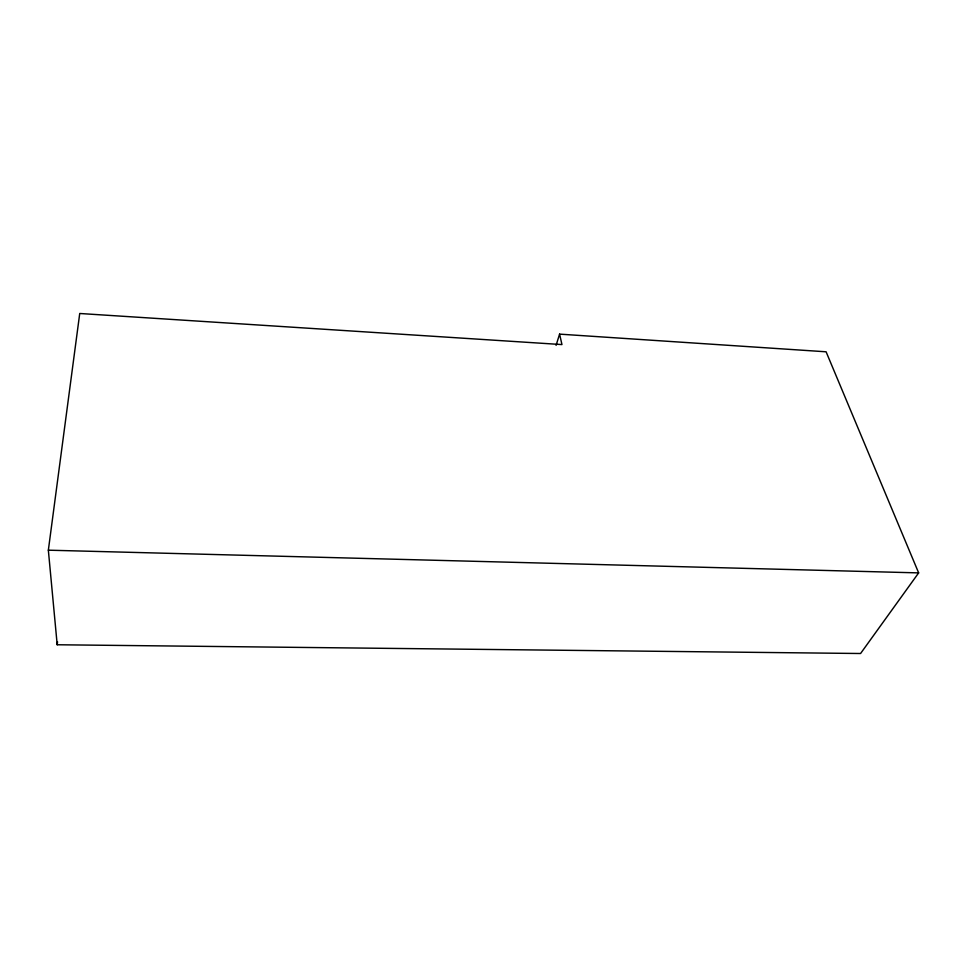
<?xml version="1.0" encoding="UTF-8"?>
<svg xmlns="http://www.w3.org/2000/svg" width="967" height="967" viewBox="0 0 967 967"><rect width="100%" height="100%" fill="white"/><g stroke="black" fill="none" stroke-linecap="round" stroke-linejoin="round"><path stroke-width="1.45" d="M556.073 345.364L559.591 334.135L826.096 351.795L918.65 572.887L860.57 653.511L57.198 644.759L57.549 641.774M57.198 644.759L48.35 550.187L79.729 313.489L561.96 344.578L559.591 334.135M48.35 550.187L918.65 572.887"/></g></svg>
